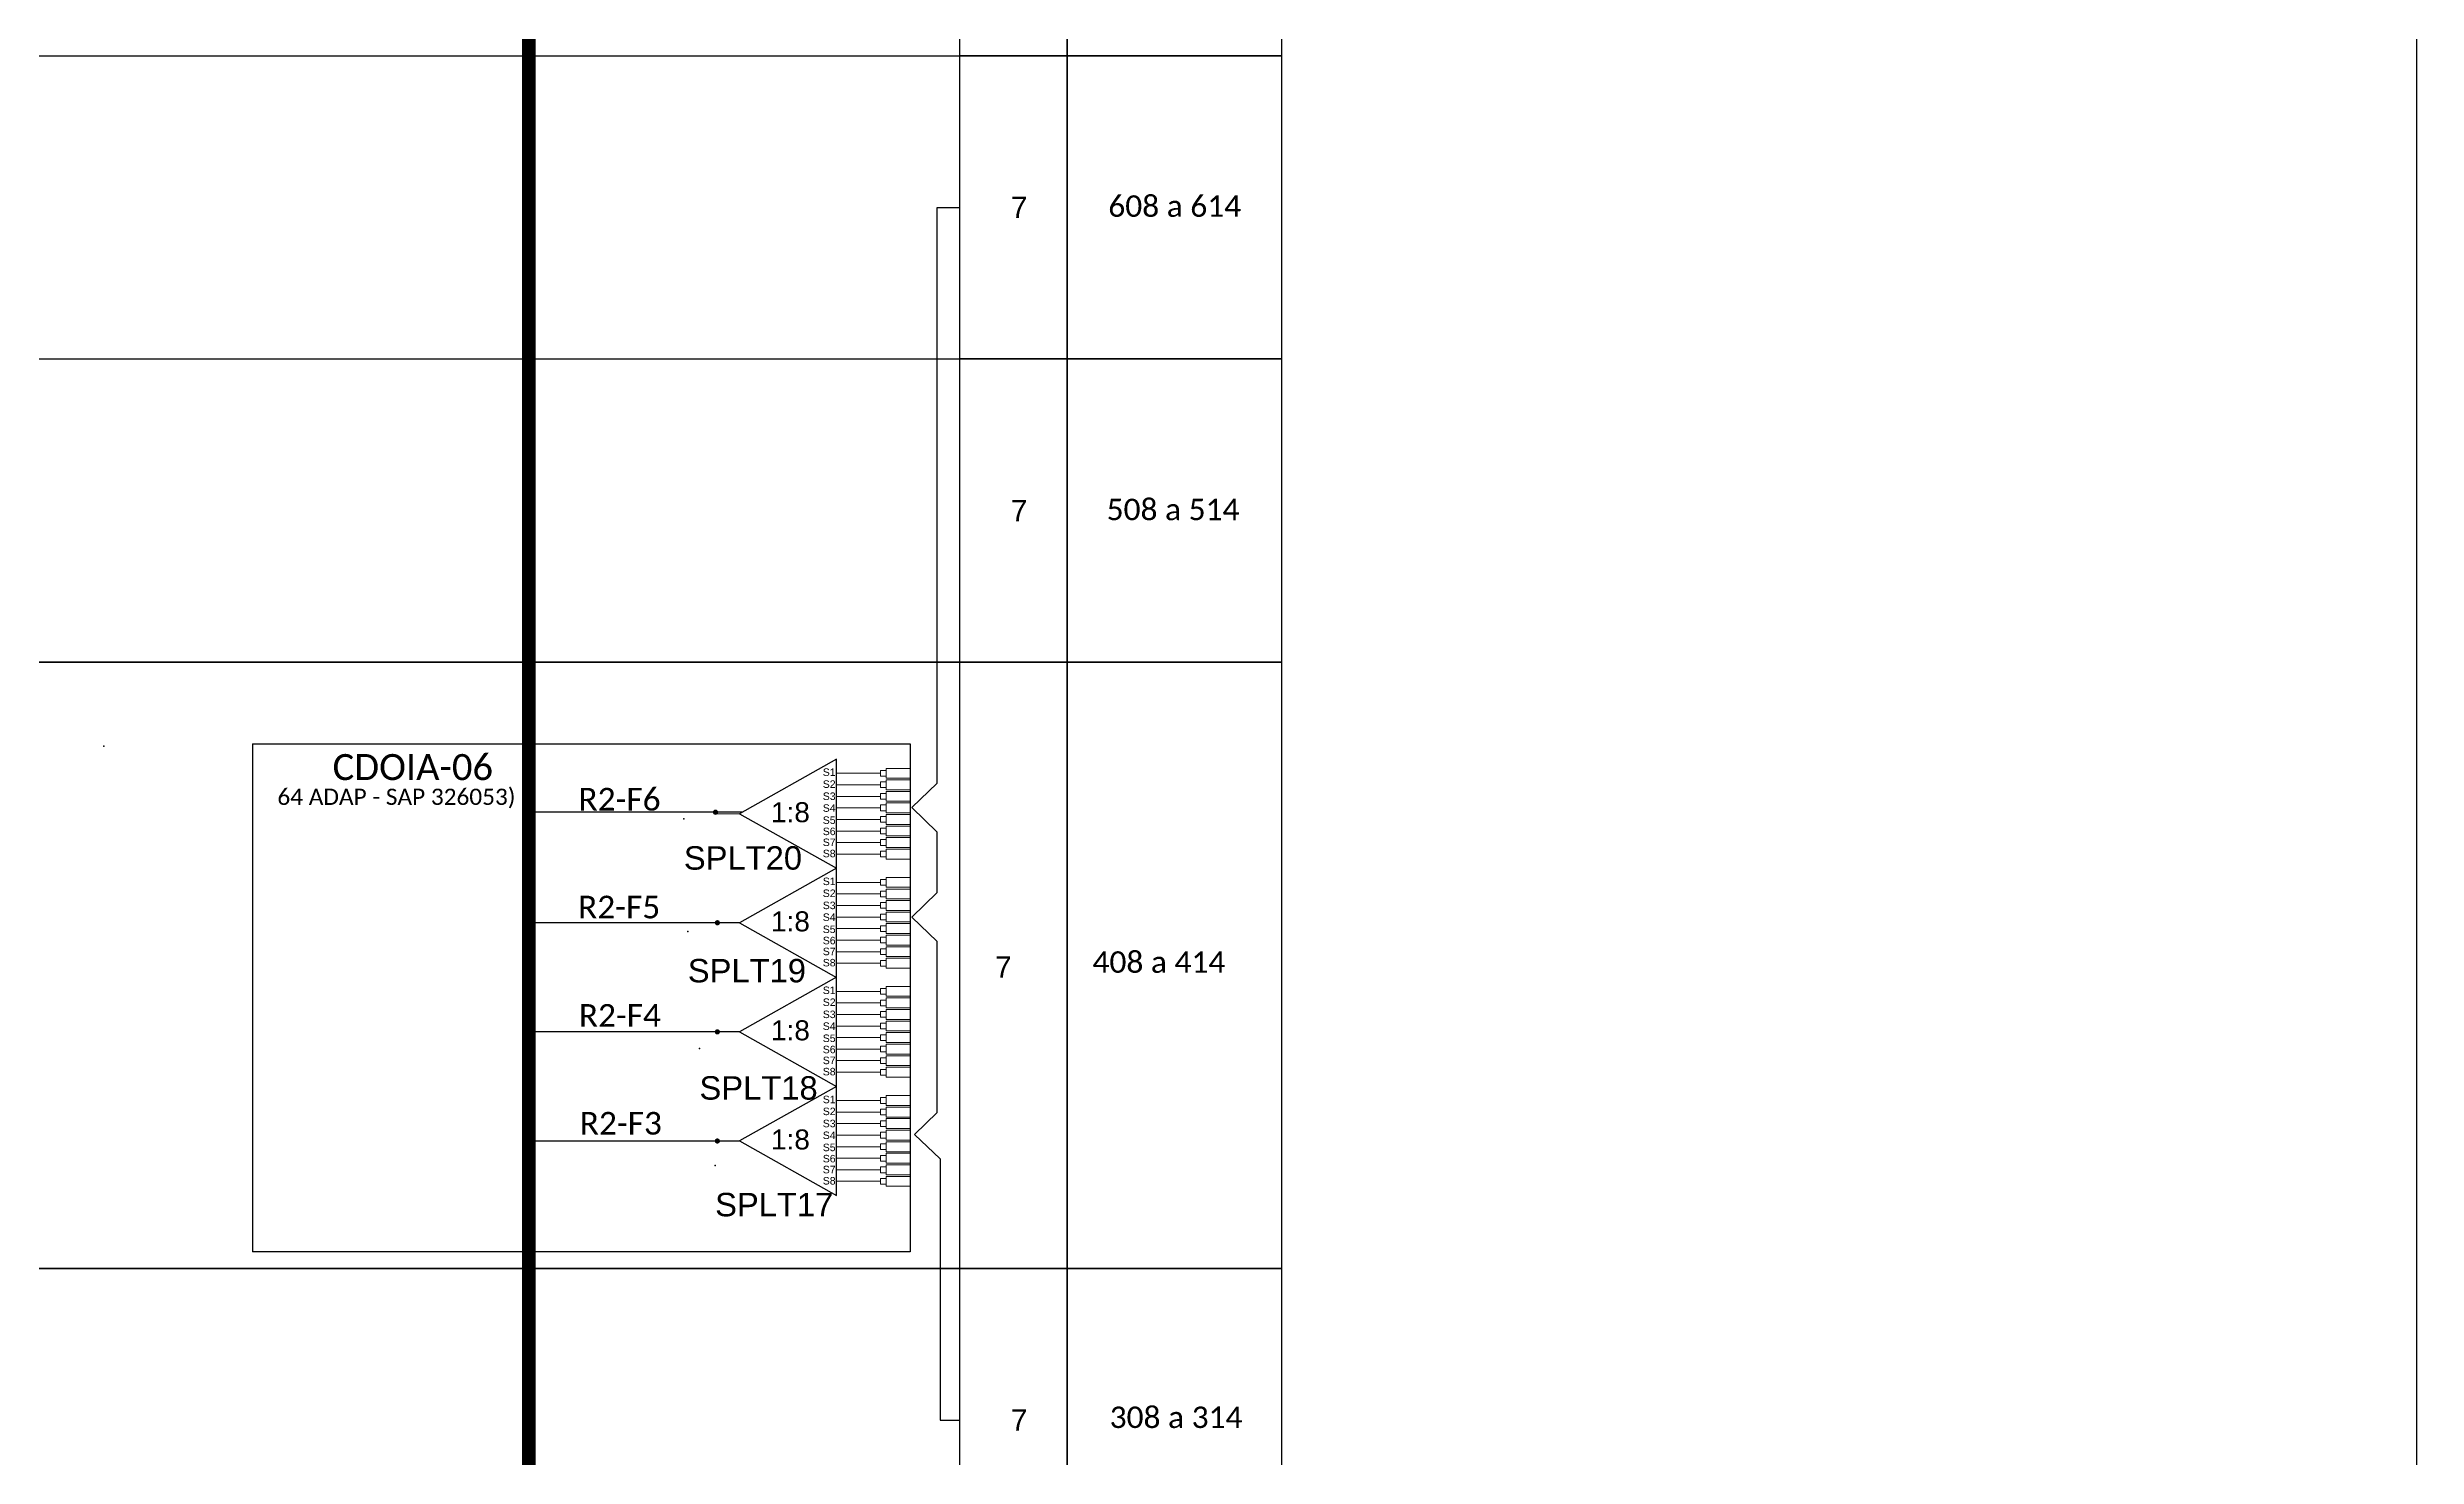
# Model space of a CAD drawing. Header units: metres. Extents: x -203 to 1885, y -55 to 636.
# Drawn here: x 698.6 to 824.4, y 76 to 150.9 of the extents above; entities that cross this region are included whole.
import ezdxf
from ezdxf.enums import TextEntityAlignment as Align

# ---------------------------------------------------------------- set-up
doc = ezdxf.new("R2010")
doc.units = ezdxf.units.M
doc.styles.add('ARIAL', font='arial.ttf')
doc.styles.add('WMF-Calibri0', font='calibri.ttf')

# ---------------------------------------------------------------- blocks, each defined once
blk = doc.blocks.new('SPLT_1-8_SC-APC')
at = {"color": 1}
blk.add_lwpolyline([(-7.37, -2.1), (-17.04, -7.55), (-7.37, -13), (-7.37, -2.1)], dxfattribs=at)
at = {"color": 3, "lineweight": 0}
for points in [[(-2.99, -3.51), (-7.37, -3.51)], [(-7.37, -4.66), (-2.99, -4.66)], [(-2.41, -3.02), (-2.41, -4)], [(-2.41, -3.02), (0, -3.02)], [(-2.41, -4), (0, -4)], [(-2.41, -4.17), (-2.41, -5.16)], [(-2.41, -4.17), (0, -4.17)], [(-7.37, -5.82), (-2.99, -5.82)], [(-7.37, -6.97), (-2.99, -6.97)], [(-2.41, -5.16), (0, -5.16)], [(-2.41, -5.32), (-2.41, -6.31)], [(-2.41, -5.32), (0, -5.32)], [(-2.41, -6.31), (0, -6.31)], [(-2.41, -6.48), (-2.41, -7.46)], [(-2.41, -6.48), (0, -6.48)], [(-7.37, -8.12), (-2.99, -8.12)], [(-7.37, -9.28), (-2.99, -9.28)], [(-2.41, -7.46), (0, -7.46)], [(-2.41, -7.63), (-2.41, -8.62)], [(-2.41, -7.63), (0, -7.63)], [(-2.41, -8.62), (0, -8.62)], [(-2.41, -8.78), (-2.41, -9.77)], [(-2.41, -8.78), (0, -8.78)], [(-7.37, -10.43), (-2.99, -10.43)], [(-7.37, -11.58), (-2.99, -11.58)], [(-2.41, -9.77), (0, -9.77)], [(-2.41, -9.94), (-2.41, -10.92)], [(-2.41, -9.94), (0, -9.94)], [(-2.41, -10.92), (0, -10.92)], [(-2.41, -11.09), (-2.41, -12.08)], [(-2.41, -11.09), (0, -11.09)], [(-2.41, -12.08), (0, -12.08)]]:
    blk.add_lwpolyline(points, dxfattribs=at)
for points in [[(-2.99, -3.22), (-2.41, -3.22), (-2.41, -3.8), (-2.99, -3.8)], [(-2.99, -4.38), (-2.41, -4.38), (-2.41, -4.95), (-2.99, -4.95)], [(-2.99, -5.53), (-2.41, -5.53), (-2.41, -6.1), (-2.99, -6.1)], [(-2.99, -6.68), (-2.41, -6.68), (-2.41, -7.26), (-2.99, -7.26)], [(-2.99, -7.84), (-2.41, -7.84), (-2.41, -8.41), (-2.99, -8.41)], [(-2.99, -8.99), (-2.41, -8.99), (-2.41, -9.56), (-2.99, -9.56)], [(-2.99, -10.14), (-2.41, -10.14), (-2.41, -10.72), (-2.99, -10.72)], [(-2.99, -11.3), (-2.41, -11.3), (-2.41, -11.87), (-2.99, -11.87)]]:
    blk.add_lwpolyline(points, close=True, dxfattribs=at)
at = {"color": 1, "lineweight": 0}
blk.add_lwpolyline([(-17.04, -7.55), (-19.26, -7.55)], dxfattribs=at)
at = {"color": 1, "style": 'ARIAL'}
for s, height, p in [('S1', 0.75, (-8.74, -3.78)), ('S2', 0.75, (-8.74, -4.97)), ('1:8', 2, (-13.91, -8.4)), ('S3', 0.75, (-8.74, -6.18)), ('S4', 0.75, (-8.74, -7.36)), ('S5', 0.75, (-8.74, -8.57)), ('S6', 0.75, (-8.74, -9.69)), ('S7', 0.75, (-8.74, -10.78)), ('S8', 0.75, (-8.74, -11.9))]:
    blk.add_text(s, height=height, dxfattribs=at).set_placement(p)
blk = doc.blocks.new('A$C415C251F')
at = {"color": 3}
blk.add_point((0, 0), dxfattribs=at)
blk = doc.blocks.new('LEG_CDOIA8_C-SPLT_ESQ')
at = {"color": 3, "extrusion": (0, 0, -1), "xscale": -1, "zscale": -1}
blk.add_blockref('A$C415C251F', (0, 0), dxfattribs=at)
at = {"color": 1, "style": 'WMF-Calibri0', "flags": 4}
blk.add_attdef('CDO', (21.44, -2.61), '', height=2, dxfattribs=at)
blk.add_attdef('MODELO', text='', height=1.5, dxfattribs=at).set_placement((22.54, -4.54), align=Align.CENTER)
at = {"style": 'ARIAL', "flags": 4}
blk.add_attdef('SPLITAGEM', text='', height=1.5, dxfattribs=at).set_placement((18.61, -12.59), align=Align.CENTER)
blk = doc.blocks.new('SPLITTER_')
blk.add_point((0, 0))
at = {"style": 'ARIAL', "flags": 4}
blk.add_attdef('SPLT', (0, -3.26), '', height=1.5, dxfattribs=at)

msp = doc.modelspace()

# ---------------------------------------------------------------- hatches: boundary and pattern name
h = msp.add_hatch(color=3)
h.dxf.hatch_style = 1
edge = h.paths.add_edge_path()
edge.add_arc((734.07, 110.22), 0.14, 0, 360)
h = msp.add_hatch(color=3)
h.dxf.hatch_style = 1
edge = h.paths.add_edge_path()
edge.add_arc((734.17, 104.35), 0.14, 0, 360)
h = msp.add_hatch(color=3)
h.dxf.hatch_style = 1
edge = h.paths.add_edge_path()
edge.add_arc((734.17, 98.55), 0.14, 0, 360)
h = msp.add_hatch(color=3)
h.dxf.hatch_style = 1
edge = h.paths.add_edge_path()
edge.add_arc((734.17, 92.75), 0.14, 0, 360)

# ---------------------------------------------------------------- linework, layer by layer
for p, q in [((558.96, 150.42), (747.06, 150.42)), ((558.96, 134.31), (747.06, 134.31)), ((747.06, 118.2), (558.96, 118.2)), ((558.96, 118.2), (747.06, 118.2)), ((747.06, 85.97), (558.96, 85.97)), ((558.96, 85.97), (747.06, 85.97))]:
    msp.add_line(p, q)
for points in [[(-203.47, 636.01), (824.44, 636.01), (824.44, -55.3), (-203.47, -55.3)], [(747.06, 182.64), (752.76, 182.64), (752.76, 150.42), (747.06, 150.42)], [(752.76, 182.64), (764.14, 182.64), (764.14, 150.42), (752.76, 150.42)], [(747.06, 150.42), (752.76, 150.42), (752.76, 134.31), (747.06, 134.31)], [(752.76, 150.42), (764.14, 150.42), (764.14, 134.31), (752.76, 134.31)], [(747.06, 134.31), (752.76, 134.31), (752.76, 118.2), (747.06, 118.2)], [(752.76, 134.31), (764.14, 134.31), (764.14, 118.2), (752.76, 118.2)], [(747.06, 118.2), (752.76, 118.2), (752.76, 85.97), (747.06, 85.97)], [(752.76, 118.2), (764.14, 118.2), (764.14, 85.97), (752.76, 85.97)], [(747.06, 85.97), (752.76, 85.97), (752.76, 69.86), (747.06, 69.86)], [(752.76, 85.97), (764.14, 85.97), (764.14, 69.86), (752.76, 69.86)]]:
    msp.add_lwpolyline(points, close=True)
at = {"color": 6, "const_width": 0.726}
msp.add_lwpolyline([(724.16, 171.48), (724.16, 24.34)], dxfattribs=at)
at = {"color": 3}
for points in [[(745.85, 111.77), (745.85, 142.36), (747.06, 142.36)], [(745.85, 111.77), (744.5, 110.47), (745.85, 109.16)], [(745.85, 105.96), (745.85, 109.16)], [(745.85, 105.96), (744.5, 104.65), (745.85, 103.35)], [(745.85, 94.26), (745.85, 103.35)], [(745.85, 94.26), (744.65, 93.1), (746, 91.8)], [(746, 91.8), (746, 77.92), (747.06, 77.92)]]:
    msp.add_lwpolyline(points, dxfattribs=at)
at = {"color": 1}
for points in [[(709.47, 113.85), (744.42, 113.85), (744.42, 86.86), (709.47, 86.86)], [(709.47, 113.85), (709.47, 86.86)]]:
    msp.add_lwpolyline(points, dxfattribs=at)
at = {"color": 6}
for points in [[(735.48, 110.22), (724.16, 110.22)], [(735.36, 104.35), (724.16, 104.35)], [(735.36, 98.55), (724.16, 98.55)], [(735.36, 92.75), (724.16, 92.75)]]:
    msp.add_lwpolyline(points, dxfattribs=at)

# ---------------------------------------------------------------- block references
at = {"color": 1}
ref = msp.add_blockref('LEG_CDOIA8_C-SPLT_ESQ', (701.57, 113.73), dxfattribs=dict(at, xscale=0.6897623040001566, yscale=0.6897623040001584, zscale=0.6897623040001567))
ref.add_attrib('CDO', 'CDOIA-06', (713.73, 111.93), dxfattribs={"color": 1, "height": 1.38, "style": 'WMF-Calibri0'})
ref.add_attrib('MODELO', '64 ADAP - SAP 326053)', dxfattribs={"color": 1, "height": 0.8622, "style": 'WMF-Calibri0'}).set_placement((717.12, 110.61), align=Align.CENTER)
at = {"color": 3, "xscale": 0.532102348800001, "yscale": 0.5321023488000023, "zscale": 0.532102348800001}
for p in [(744.42, 114.16), (744.42, 108.36), (744.42, 102.57), (744.42, 96.77)]:
    msp.add_blockref('SPLT_1-8_SC-APC', p, dxfattribs=at)
ref = msp.add_blockref('SPLITTER_', (732.39, 109.87), dxfattribs=dict(xscale=0.8294400000001887, yscale=0.82944000000019, zscale=0.8294400000001886))
ref.add_attrib('SPLT', 'SPLT20', (732.39, 107.17), dxfattribs={"height": 1.244, "style": 'ARIAL'})
ref = msp.add_blockref('SPLITTER_', (732.6, 103.88), dxfattribs=dict(xscale=0.8294400000001887, yscale=0.82944000000019, zscale=0.8294400000001886))
ref.add_attrib('SPLT', 'SPLT19', (732.6, 101.18), dxfattribs={"height": 1.244, "style": 'ARIAL'})
ref = msp.add_blockref('SPLITTER_', (733.22, 97.66), dxfattribs=dict(xscale=0.8294400000001887, yscale=0.82944000000019, zscale=0.8294400000001886))
ref.add_attrib('SPLT', 'SPLT18', (733.22, 94.95), dxfattribs={"height": 1.244, "style": 'ARIAL'})
ref = msp.add_blockref('SPLITTER_', (734.05, 91.45), dxfattribs=dict(xscale=0.8294400000001887, yscale=0.82944000000019, zscale=0.8294400000001886))
ref.add_attrib('SPLT', 'SPLT17', (734.05, 88.75), dxfattribs={"height": 1.244, "style": 'ARIAL'})

# ---------------------------------------------------------------- texts
at = {"style": 'WMF-Calibri0'}
for s, p in [('608 a 614', (754.94, 141.86)), ('508 a 514', (754.85, 125.74)), ('408 a 414', (754.1, 101.69)), ('308 a 314', (755.01, 77.5))]:
    msp.add_text(s, height=1.14, dxfattribs=at).set_placement(p)
at = {"color": 6, "style": 'WMF-Calibri0'}
for s, p in [('R2-F6', (726.79, 110.31)), ('R2-F5', (726.77, 104.58)), ('R2-F4', (726.81, 98.82)), ('R2-F3', (726.86, 93.09))]:
    msp.add_text(s, height=1.205, dxfattribs=at).set_placement(p)
at = {"style": 'ARIAL', "flags": 12}
for p in [(750.2, 142.36), (750.2, 126.25), (749.36, 101.99), (750.2, 77.92)]:
    msp.add_attdef('7', text='XX', height=1.132, dxfattribs=at).set_placement(p, align=Align.MIDDLE_CENTER)

doc.saveas('drawing.dxf')
